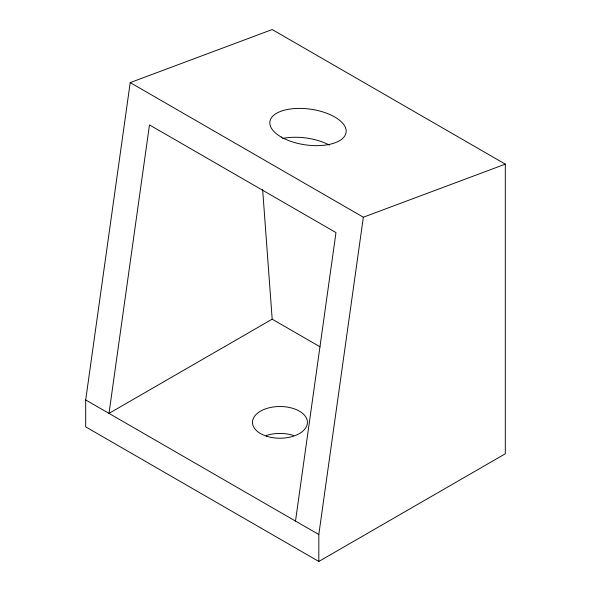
<?xml version="1.0" encoding="UTF-8"?>
<svg xmlns="http://www.w3.org/2000/svg" width="591" height="591" viewBox="0 0 591 591"><rect width="100%" height="100%" fill="white"/><g stroke="black" fill="none" stroke-linecap="round" stroke-linejoin="round"><path stroke-width="0.89" d="M85.688 399.937L130.212 82.607L272.185 29.55L505.312 164.143L505.312 453.777L318.815 561.45L85.688 426.857L85.688 399.937L318.815 534.53L318.815 561.45M295.5 521.07L335.983 232.595L149.479 124.915L108.995 413.397L272.185 319.177L320.012 346.784M318.815 534.53L363.347 217.207L505.312 164.143M130.212 82.607L363.347 217.207M262.64 189.452L272.185 319.177M282.742 138.471A38.467 18.011 8 0 1 329.29 145.061M266.223 435.552A27.474 15.861 0 0 1 293.697 435.552M266.223 436.106A27.474 15.861 0 0 0 307.431 422.366A27.474 15.861 0 0 0 266.223 408.632A27.474 15.861 0 0 0 266.223 436.106M281.22 137.038A38.467 18.011 8 0 0 344.952 135.62A38.467 18.011 8 0 0 297.842 108.419A38.467 18.011 8 0 0 281.22 137.038"/></g></svg>
